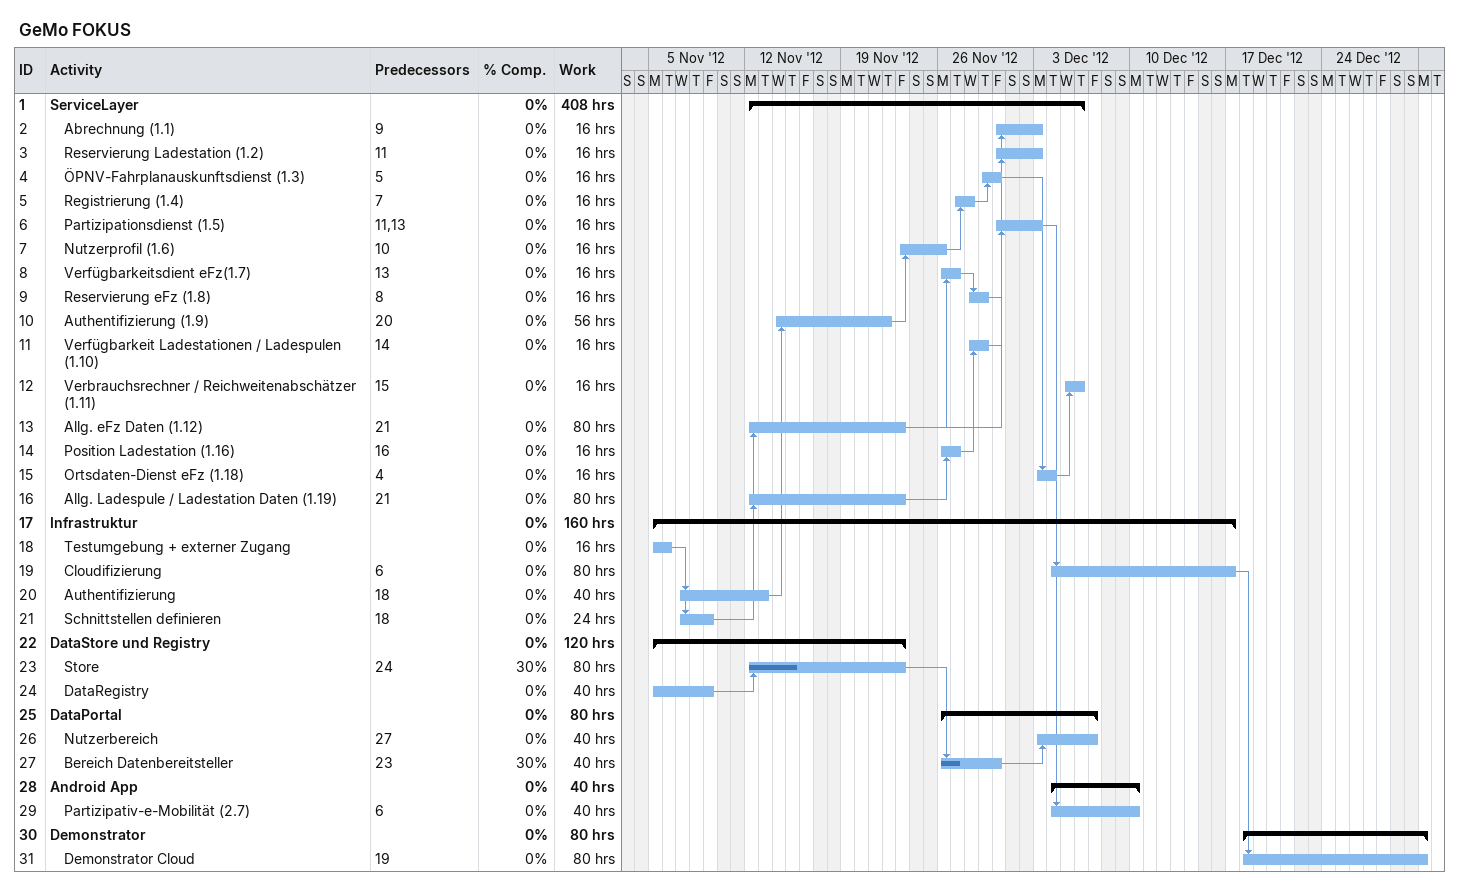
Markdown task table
GeMo FOKUS

| ID | Level | Task | Start | Finish | Predecessors | % complete | Work (h) |
|---|---|---|---|---|---|---|---|
| 1 | 1 | **ServiceLayer** | 2012-11-12 | 2012-12-06 |  | 0 | 408 |
| 2 | 2 | Abrechnung (1.1) | 2012-11-30 | 2012-12-03 | 9 | 0 | 16 |
| 3 | 2 | Reservierung Ladestation (1.2) | 2012-11-30 | 2012-12-03 | 11 | 0 | 16 |
| 4 | 2 | ÖPNV-Fahrplanauskunftsdienst (1.3) | 2012-11-29 | 2012-11-30 | 5 | 0 | 16 |
| 5 | 2 | Registrierung (1.4) | 2012-11-27 | 2012-11-28 | 7 | 0 | 16 |
| 6 | 2 | Partizipationsdienst (1.5) | 2012-11-30 | 2012-12-03 | 11, 13 | 0 | 16 |
| 7 | 2 | Nutzerprofil (1.6) | 2012-11-23 | 2012-11-26 | 10 | 0 | 16 |
| 8 | 2 | Verfügbarkeitsdient eFz(1.7) | 2012-11-26 | 2012-11-27 | 13 | 0 | 16 |
| 9 | 2 | Reservierung eFz (1.8) | 2012-11-28 | 2012-11-29 | 8 | 0 | 16 |
| 10 | 2 | Authentifizierung (1.9) | 2012-11-14 | 2012-11-22 | 20 | 0 | 56 |
| 11 | 2 | Verfügbarkeit Ladestationen / Ladespulen (1.10) | 2012-11-28 | 2012-11-29 | 14 | 0 | 16 |
| 12 | 2 | Verbrauchsrechner / Reichweitenabschätzer (1.11) | 2012-12-05 | 2012-12-06 | 15 | 0 | 16 |
| 13 | 2 | Allg. eFz Daten (1.12) | 2012-11-12 | 2012-11-23 | 21 | 0 | 80 |
| 14 | 2 | Position Ladestation (1.16) | 2012-11-26 | 2012-11-27 | 16 | 0 | 16 |
| 15 | 2 | Ortsdaten-Dienst eFz (1.18) | 2012-12-03 | 2012-12-04 | 4 | 0 | 16 |
| 16 | 2 | Allg. Ladespule / Ladestation Daten (1.19) | 2012-11-12 | 2012-11-23 | 21 | 0 | 80 |
| 17 | 1 | **Infrastruktur** | 2012-11-05 | 2012-12-17 |  | 0 | 160 |
| 18 | 2 | Testumgebung + externer Zugang | 2012-11-05 | 2012-11-06 |  | 0 | 16 |
| 19 | 2 | Cloudifizierung | 2012-12-04 | 2012-12-17 | 6 | 0 | 80 |
| 20 | 2 | Authentifizierung | 2012-11-07 | 2012-11-13 | 18 | 0 | 40 |
| 21 | 2 | Schnittstellen definieren | 2012-11-07 | 2012-11-09 | 18 | 0 | 24 |
| 22 | 1 | **DataStore und Registry** | 2012-11-05 | 2012-11-23 |  | 0 | 120 |
| 23 | 2 | Store | 2012-11-12 | 2012-11-23 | 24 | 30 | 80 |
| 24 | 2 | DataRegistry | 2012-11-05 | 2012-11-09 |  | 0 | 40 |
| 25 | 1 | **DataPortal** | 2012-11-26 | 2012-12-07 |  | 0 | 80 |
| 26 | 2 | Nutzerbereich | 2012-12-03 | 2012-12-07 | 27 | 0 | 40 |
| 27 | 2 | Bereich Datenbereitsteller | 2012-11-26 | 2012-11-30 | 23 | 30 | 40 |
| 28 | 1 | **Android App** | 2012-12-04 | 2012-12-10 |  | 0 | 40 |
| 29 | 2 | Partizipativ-e-Mobilität (2.7) | 2012-12-04 | 2012-12-10 | 6 | 0 | 40 |
| 30 | 1 | **Demonstrator** | 2012-12-18 | 2012-12-31 |  | 0 | 80 |
| 31 | 2 | Demonstrator Cloud | 2012-12-18 | 2012-12-31 | 19 | 0 | 80 |
